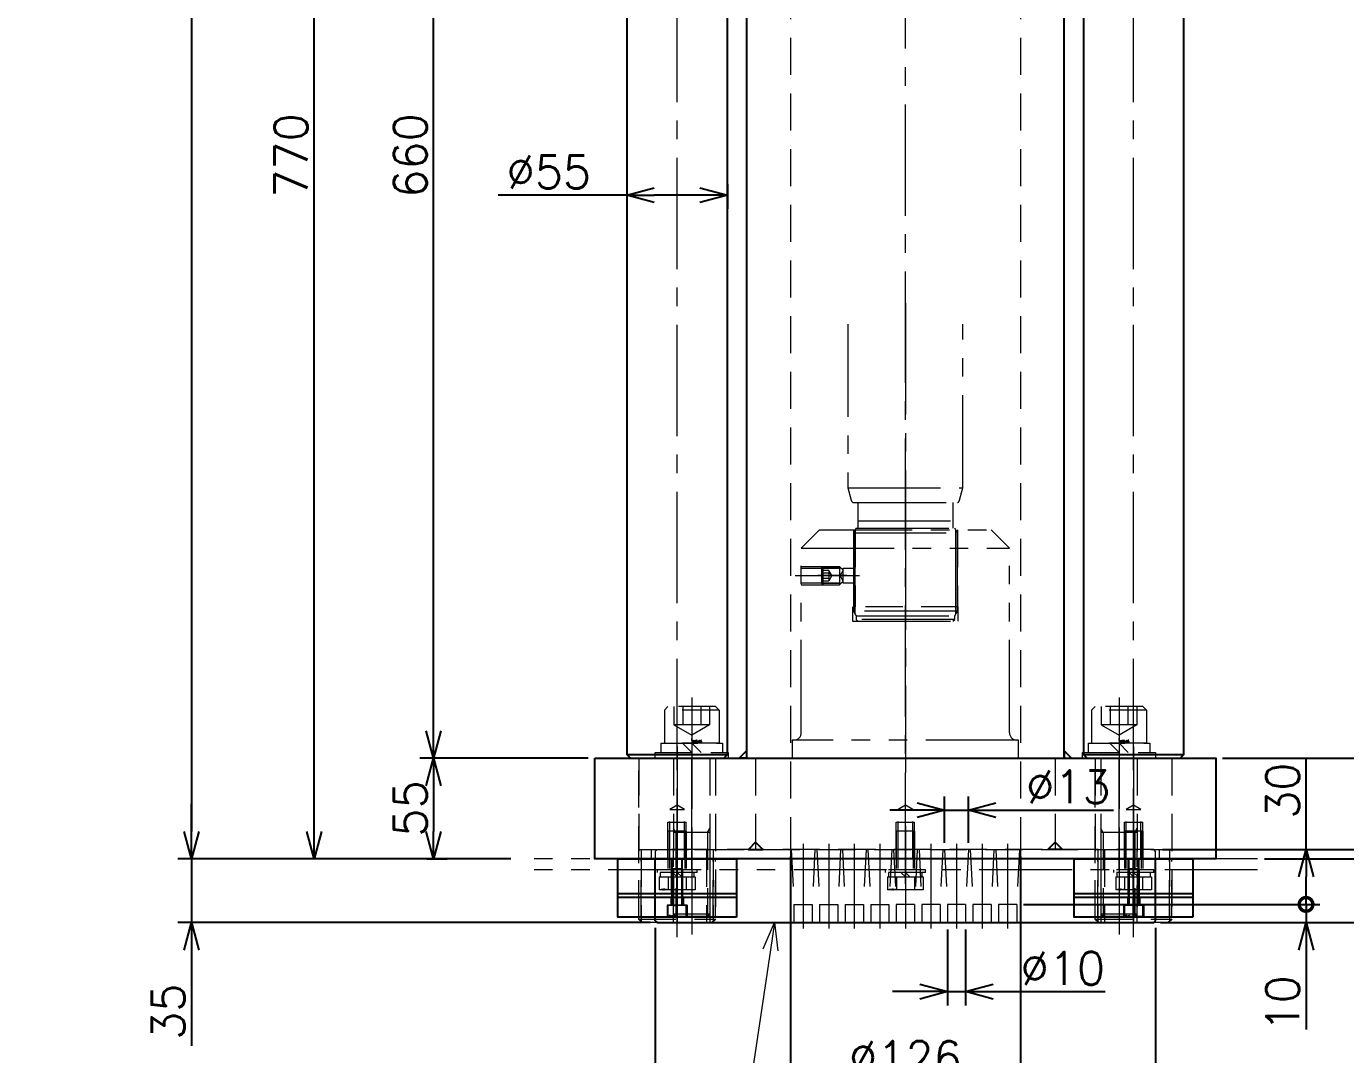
# Model space of a CAD drawing. Header units: millimetres. Extents: x 0 to 49006, y -7876 to 6995.
# Drawn here: x 43616 to 44338, y 475 to 1038 of the extents above; entities that cross this region are included whole.
import ezdxf
from ezdxf import colors
from ezdxf.entities.mleader import LeaderData, LeaderLine
from ezdxf.enums import TextEntityAlignment as Align
from ezdxf.math import Vec2, Vec3

# ---------------------------------------------------------------- set-up
doc = ezdxf.new("R2010")
doc.units = ezdxf.units.MM
doc.header["$LTSCALE"] = 3.2
doc.header["$PDMODE"] = 99
doc.header["$PDSIZE"] = 1
for name, pattern in [('CENTER2', [28.575, 19.05, -3.175, 3.175, -3.175]), ('HIDDEN', [9.525, 6.35, -3.175]), ('PHANTOM2', [31.75, 15.875, -3.175, 3.175, -3.175, 3.175, -3.175])]:
    doc.linetypes.add(name, pattern=pattern)
for name, color, linetype, lineweight in [('01_NORMAL', 7, 'Continuous', 25), ('04_HIDDEN', 2, 'HIDDEN', 13), ('05_CENTER', 4, 'CENTER2', 13), ('06_PHANTOM', 2, 'PHANTOM2', 13), ('08_DIM', 3, 'Continuous', 13)]:
    doc.layers.add(name, color=color, linetype=linetype, lineweight=lineweight)
doc.layers.add('10_DRAFT', color=8, linetype='Continuous', lineweight=0, plot=False)
doc.styles.add('KSS_TXT', font='txt.shx', dxfattribs={"bigfont": 'extfont2.shx'})
doc.styles.add('KSS_TXT_L', font='txt.shx', dxfattribs={"height": 36, "bigfont": 'extfont2.shx'})
doc.styles.get("Standard").update_dxf_attribs({"font": 'txt.shx', "bigfont": 'extfont2.shx'})
doc.dimstyles.new('KSS_DIM', dxfattribs={"dimscale": 12, "dimtxt": 3, "dimasz": 2.5, "dimexe": 1.25, "dimexo": 0.625, "dimtad": 1, "dimdsep": 46, "dimtxsty": 'KSS_TXT', "dimblk": 'OPEN30', "dimcen": 0, "dimazin": 2, "dimtfac": 0.75, "dimtmove": 0, "dimatfit": 3, "dimldrblk": 'OPEN30', "dimfxl": 1.25, "dimtolj": 1, "dimarcsym": 0})

# ---------------------------------------------------------------- blocks, each defined once
blk = doc.blocks.new('AM_BALLOON1')
at = {"transparency": 16777216}
blk.add_circle((0, 0), 5, dxfattribs=at)
blk.add_attdef('B_NUMBER', text='', height=3, dxfattribs=at).set_placement((0, 0), align=Align.MIDDLE_CENTER)
blk = doc.blocks.new('_OPEN')
at = {"color": 0, "linetype": 'ByBlock'}
for p, q in [((-1, 0.17), (0, 0)), ((0, 0), (-1, -0.17)), ((0, 0), (-1, 0))]:
    blk.add_line(p, q, dxfattribs=at)
blk = doc.blocks.new('_Open30')
at = {"color": 0, "linetype": 'ByBlock', "lineweight": -2}
for p, q in [((-1, 0.268), (0, 0)), ((0, 0), (-1, -0.268)), ((0, 0), (-1, 0))]:
    blk.add_line(p, q, dxfattribs=at)
blk = doc.blocks.new('*D2131')
at = {"layer": '08_DIM', "color": 0, "lineweight": -2, "transparency": 16777216}
for p, q in [((43923.52, 1352.63), (43766.05, 1352.63)), ((43773.55, 597.63), (43773.55, 1337.63)), ((43881.17, 582.63), (43766.05, 582.63))]:
    blk.add_line(p, q, dxfattribs=at)
at = {"layer": 'Defpoints', "color": 0, "transparency": 16777216}
for p in [(43773.55, 1352.63), (43927.27, 1352.63), (43884.92, 582.63)]:
    blk.add_point(p, dxfattribs=at)
at = {"layer": '08_DIM', "color": 0, "lineweight": -2, "transparency": 16777216, "xscale": 15, "yscale": 15, "zscale": 15}
for p, rotation in [((43773.55, 1352.63), 90), ((43773.55, 582.63), 270)]:
    blk.add_blockref('_Open30', p, dxfattribs=dict(at, rotation=rotation))
at = {"layer": '08_DIM', "color": 0, "transparency": 16777216, "insert": (43760.8, 967.63), "char_height": 18, "attachment_point": 5, "rotation": 90, "style": 'KSS_TXT'}
blk.add_mtext('\\A1;770', dxfattribs=at)
blk = doc.blocks.new('*D2141')
at = {"layer": '08_DIM', "color": 0, "lineweight": -2, "transparency": 16777216}
for p, q in [((43923.52, 1297.63), (43831.38, 1297.63)), ((43838.88, 652.63), (43838.88, 1282.63)), ((43923.52, 637.63), (43831.38, 637.63))]:
    blk.add_line(p, q, dxfattribs=at)
at = {"layer": 'Defpoints', "color": 0, "transparency": 16777216}
for p in [(43838.88, 1297.63), (43927.27, 1297.63), (43927.27, 637.63)]:
    blk.add_point(p, dxfattribs=at)
at = {"layer": '08_DIM', "color": 0, "lineweight": -2, "transparency": 16777216, "xscale": 15, "yscale": 15, "zscale": 15}
for p, rotation in [((43838.88, 1297.63), 90), ((43838.88, 637.63), 270)]:
    blk.add_blockref('_Open30', p, dxfattribs=dict(at, rotation=rotation))
at = {"layer": '08_DIM', "color": 0, "transparency": 16777216, "insert": (43826.13, 967.63), "char_height": 18, "attachment_point": 5, "rotation": 90, "style": 'KSS_TXT'}
blk.add_mtext('\\A1;660', dxfattribs=at)
blk = doc.blocks.new('*D2142')
at = {"layer": '08_DIM', "color": 0, "lineweight": -2, "transparency": 16777216}
for p, q in [((43923.52, 637.63), (43831.38, 637.63)), ((43838.88, 622.63), (43838.88, 597.63)), ((43835.13, 582.63), (43846.38, 582.63))]:
    blk.add_line(p, q, dxfattribs=at)
at = {"layer": 'Defpoints', "color": 0, "transparency": 16777216}
for p in [(43927.27, 637.63), (43831.38, 582.63), (43838.88, 582.63)]:
    blk.add_point(p, dxfattribs=at)
at = {"layer": '08_DIM', "color": 0, "lineweight": -2, "transparency": 16777216, "xscale": 15, "yscale": 15, "zscale": 15}
for p, rotation in [((43838.88, 637.63), 90), ((43838.88, 582.63), 270)]:
    blk.add_blockref('_Open30', p, dxfattribs=dict(at, rotation=rotation))
at = {"layer": '08_DIM', "color": 0, "transparency": 16777216, "insert": (43826.13, 610.13), "char_height": 18, "attachment_point": 5, "rotation": 90, "style": 'KSS_TXT'}
blk.add_mtext('\\A1;55', dxfattribs=at)
blk = doc.blocks.new('*D2145')
at = {"layer": '08_DIM', "color": 0, "lineweight": -2, "transparency": 16777216}
for p, q in [((44238.02, 587.63), (44380.87, 587.63)), ((44373.37, 562.63), (44373.37, 572.63)), ((44237.02, 547.63), (44380.87, 547.63))]:
    blk.add_line(p, q, dxfattribs=at)
at = {"layer": 'Defpoints', "color": 0, "transparency": 16777216}
for p in [(44234.27, 587.63), (44373.37, 587.63), (44233.27, 547.63)]:
    blk.add_point(p, dxfattribs=at)
at = {"layer": '08_DIM', "color": 0, "lineweight": -2, "transparency": 16777216, "xscale": 15, "yscale": 15, "zscale": 15}
for p, rotation in [((44373.37, 587.63), 90), ((44373.37, 547.63), 270)]:
    blk.add_blockref('_Open30', p, dxfattribs=dict(at, rotation=rotation))
at = {"layer": '08_DIM', "color": 0, "transparency": 16777216, "insert": (44360.62, 567.63), "char_height": 18, "attachment_point": 5, "rotation": 90, "style": 'KSS_TXT'}
blk.add_mtext('\\A1;40', dxfattribs=at)
blk = doc.blocks.new('*D2146')
at = {"layer": '08_DIM', "color": 0, "lineweight": -2, "transparency": 16777216}
for p, q in [((44271.02, 637.63), (44380.87, 637.63)), ((44373.37, 622.63), (44373.37, 602.63)), ((44238.02, 587.63), (44380.87, 587.63))]:
    blk.add_line(p, q, dxfattribs=at)
at = {"layer": 'Defpoints', "color": 0, "transparency": 16777216}
for p in [(44267.27, 637.63), (44234.27, 587.63), (44373.37, 587.63)]:
    blk.add_point(p, dxfattribs=at)
at = {"layer": '08_DIM', "color": 0, "lineweight": -2, "transparency": 16777216, "xscale": 15, "yscale": 15, "zscale": 15}
for p, rotation in [((44373.37, 637.63), 90), ((44373.37, 587.63), 270)]:
    blk.add_blockref('_Open30', p, dxfattribs=dict(at, rotation=rotation))
at = {"layer": '08_DIM', "color": 0, "transparency": 16777216, "insert": (44360.62, 612.63), "char_height": 18, "attachment_point": 5, "rotation": 90, "style": 'KSS_TXT'}
blk.add_mtext('\\A1;50', dxfattribs=at)
blk = doc.blocks.new('*D2151')
at = {"layer": '08_DIM', "color": 0, "lineweight": -2, "transparency": 16777216}
for p, q in [((44434.24, 1227.63), (44422.99, 1227.63)), ((44430.49, 597.63), (44430.49, 1212.63)), ((44293.9, 582.63), (44437.99, 582.63))]:
    blk.add_line(p, q, dxfattribs=at)
at = {"layer": 'Defpoints', "color": 0, "transparency": 16777216}
for p in [(44430.49, 1227.63), (44437.99, 1227.63), (44290.15, 582.63)]:
    blk.add_point(p, dxfattribs=at)
at = {"layer": '08_DIM', "color": 0, "lineweight": -2, "transparency": 16777216, "xscale": 15, "yscale": 15, "zscale": 15}
for p, rotation in [((44430.49, 1227.63), 90), ((44430.49, 582.63), 270)]:
    blk.add_blockref('_Open30', p, dxfattribs=dict(at, rotation=rotation))
at = {"layer": '08_DIM', "color": 0, "transparency": 16777216, "insert": (44417.74, 905.13), "char_height": 18, "attachment_point": 5, "rotation": 90, "style": 'KSS_TXT'}
blk.add_mtext('\\A1;645', dxfattribs=at)
blk = doc.blocks.new('A$C068D405B_1_1')
at = {"color": 0}
for p, q in [((-47, 100), (-57, 90)), ((-47, 100), (47, 100)), ((47, 100), (57, 90)), ((-57, -11), (-57, 90)), ((-57, 90), (57, 90)), ((57, -11), (57, 90))]:
    blk.add_line(p, q, dxfattribs=at)
blk.add_lwpolyline([(-62, -25), (62, -25), (62, -15), (-62, -15)], close=True, dxfattribs=at)
for centre, start, end in [((-61, -11), 270, 0), ((61, -11), 180, 270)]:
    blk.add_arc(centre, 4, start, end, dxfattribs=at)
at = {"layer": '04_HIDDEN'}
for p, q in [((-28.5, 100), (-28.5, 58)), ((-27.42, 100), (-27.42, 58)), ((27.42, 100), (27.42, 58)), ((28.5, 100), (28.5, 58)), ((-57, 80), (-28.5, 80)), ((-57, 79), (-28.5, 79)), ((-57, 71), (-28.5, 71)), ((-57, 70), (-28.5, 70))]:
    blk.add_line(p, q, dxfattribs=at)
blk.add_lwpolyline([(29, 50), (29, 58), (-29, 58), (-29, 50)], close=True, dxfattribs=at)
at = {"layer": '05_CENTER'}
for p, q in [((0, 106.37), (0, -32.77)), ((-60.39, 75), (-25.11, 75))]:
    blk.add_line(p, q, dxfattribs=at)
blk = doc.blocks.new('MSSU10-12a_1_1')
at = {"color": 0}
for p, q in [((-12, 4.19), (-11.19, 5)), ((-12, 4.19), (-12, -4.19)), ((-12, 4.19), (-1.19, 4.19)), ((-11.19, 5), (-2, 5)), ((-11.19, 5), (-11.19, -5)), ((0, 3), (-2, 5)), ((-2, 5), (-2, -5)), ((0, -3), (0, 3)), ((-12, -4.19), (-1.19, -4.19)), ((-12, -4.19), (-11.19, -5)), ((-11.19, -5), (-2, -5)), ((0, -3), (-2, -5))]:
    blk.add_line(p, q, dxfattribs=at)
at = {"layer": '04_HIDDEN', "color": 0}
for p, q in [((-8, 2.89), (-12, 2.89)), ((-12, 1.44), (-8, 1.44)), ((-8, 2.89), (-8, -2.89)), ((-6.33, 0), (-8, 2.89)), ((-6.33, 0), (-8, -2.89)), ((0, 3), (-1.73, 0)), ((0, -3), (-1.73, 0)), ((-12, -1.44), (-8, -1.44)), ((-12, -2.89), (-8, -2.89))]:
    blk.add_line(p, q, dxfattribs=at)
at = {"layer": '05_CENTER', "color": 0}
blk.add_line((2, 0), (-14, 0), dxfattribs=at)
blk = doc.blocks.new('SEPN10a_1_1')
at = {"color": 3}
blk.add_lwpolyline([(-5.5, 4.1), (0, 4.1), (0, -4.1), (-5.5, -4.1)], close=True, dxfattribs=at)
at = {"layer": '10_DRAFT'}
blk.add_line((-5.5, 0), (0, 0), dxfattribs=at)
blk = doc.blocks.new('SDR5-500-NCa_1_1')
at = {"layer": '05_CENTER', "color": 0}
blk.add_line((325.81, 0), (508.24, 0), dxfattribs=at)
at = {"layer": '06_PHANTOM', "color": 0}
for p, q in [((427, 31.5), (337.25, 31.5)), ((433.65, 29.72), (427, 31.5)), ((427, -31.5), (427, 31.5)), ((435, -28.5), (435, 28.5)), ((435, 26), (449, 26)), ((445, -26), (445, 26)), ((451.6, 28.5), (449, 27)), ((449, -27), (449, 27)), ((449.87, 27.5), (496.13, 27.5)), ((494.4, 28.5), (451.6, 28.5)), ((451.6, -28.5), (451.6, 28.5)), ((497, 27), (494.4, 28.5)), ((494.4, 28.5), (494.4, -28.5)), ((499, 27), (497, 27)), ((497, -27), (497, 27)), ((500, 26), (499, 27)), ((499, 27), (499, -27)), ((500, -26), (500, 26)), ((435, -26), (449, -26)), ((449, -27), (451.6, -28.5)), ((496.13, -27.5), (449.87, -27.5)), ((451.6, -28.5), (494.4, -28.5)), ((494.4, -28.5), (497, -27)), ((497, -27), (499, -27)), ((499, -27), (500, -26)), ((337.25, -31.5), (427, -31.5)), ((427, -31.5), (433.65, -29.72))]:
    blk.add_line(p, q, dxfattribs=at)
for centre, start, end in [((433.13, 27.79), 20.90107, 75), ((433.13, -27.79), 285, 339.09893)]:
    blk.add_arc(centre, 2, start, end, dxfattribs=at)
blk = doc.blocks.new('A$C3B9F5E81_1_1')
at = {"color": 4, "rotation": 270}
blk.add_blockref('SDR5-500-NCa_1_1', (0, -90), dxfattribs=at)
at = {"layer": '06_PHANTOM'}
for name, p in [('A$C068D405B_1_1', (0, -640)), ('SEPN10a_1_1', (-28.5, -565))]:
    blk.add_blockref(name, p, dxfattribs=at)
at = {"layer": '06_PHANTOM', "color": 4}
blk.add_blockref('MSSU10-12a_1_1', (-34, -565), dxfattribs=at)
blk = doc.blocks.new('A$C01606C92_1_1')
at = {"color": 0}
blk.add_lwpolyline([(-136, -40), (136, -40), (137, -39), (137, -1), (136, 0), (-136, 0), (-137, -1), (-137, -39)], close=True, dxfattribs=at)
at = {"layer": '04_HIDDEN'}
for p, q in [((-127, -40), (-127, 0)), ((-125, -40), (-125, 0)), ((-109, 0), (-109, -40)), ((-107, 0), (-107, -40)), ((-62.5, 0), (-61, -30)), ((-49.5, 0), (-51, -30)), ((-48.5, 0), (-47, -30)), ((-35.5, 0), (-37, -30)), ((-34.5, 0), (-33, -30)), ((-21.5, 0), (-23, -30)), ((-20.5, 0), (-19, -30)), ((-7.5, 0), (-9, -30)), ((-6.5, 0), (-5, -30)), ((6.5, 0), (5, -30)), ((7.5, 0), (9, -30)), ((20.5, 0), (19, -30)), ((21.5, 0), (23, -30)), ((34.5, 0), (33, -30)), ((35.5, 0), (37, -30)), ((48.5, 0), (47, -30)), ((49.5, 0), (51, -30)), ((62.5, 0), (61, -30)), ((107, 0), (107, -40)), ((109, 0), (109, -40)), ((125, -40), (125, 0)), ((127, -40), (127, 0)), ((-61, -30), (-61, -40)), ((-61, -30), (-51, -30)), ((-51, -30), (-51, -40)), ((-47, -30), (-47, -40)), ((-47, -30), (-37, -30)), ((-37, -30), (-37, -40)), ((-33, -30), (-33, -40)), ((-33, -30), (-23, -30)), ((-23, -30), (-23, -40)), ((-19, -30), (-19, -40)), ((-19, -30), (-9, -30)), ((-9, -30), (-9, -40)), ((-5, -30), (-5, -40)), ((5, -30), (-5, -30)), ((5, -30), (5, -40)), ((9, -30), (9, -40)), ((19, -30), (9, -30)), ((19, -30), (19, -40)), ((23, -30), (23, -40)), ((33, -30), (23, -30)), ((33, -30), (33, -40)), ((37, -30), (37, -40)), ((47, -30), (37, -30)), ((47, -30), (47, -40)), ((51, -30), (51, -40)), ((61, -30), (51, -30)), ((61, -30), (61, -40))]:
    blk.add_line(p, q, dxfattribs=at)
at = {"layer": '05_CENTER'}
for p, q in [((-117, 6.45), (-117, -46.45)), ((-56, 3.19), (-56, -43.19)), ((-42, 3.19), (-42, -43.19)), ((-28, 3.19), (-28, -43.19)), ((-14, 3.19), (-14, -43.19)), ((0, 3.19), (0, -43.19)), ((14, 3.19), (14, -43.19)), ((28, 3.19), (28, -43.19)), ((42, 3.19), (42, -43.19)), ((56, 3.19), (56, -43.19)), ((117, 6.45), (117, -46.45))]:
    blk.add_line(p, q, dxfattribs=at)
at = {"layer": '10_DRAFT'}
for p, q in [((-63, 0), (-63, -40)), ((63, 0), (63, -40))]:
    blk.add_line(p, q, dxfattribs=at)
blk = doc.blocks.new('A$C1DAE6C65_1_1')
at = {"color": 0, "linetype": 'CENTER2'}
blk.add_line((0, 33.3), (0, -90.7), dxfattribs=at)
at = {"color": 0}
for p, q in [((-15, 26.3), (-13, 28.3)), ((-15, 26.3), (-15, 8.3)), ((15, 26.3), (-15, 26.3)), ((-15, 21.8), (-15, 21.8)), ((13, 28.3), (-13, 28.3)), ((15, 26.3), (13, 28.3)), ((15, 26.3), (15, 8.3)), ((-15, 17.3), (-15, 17.3)), ((-16.9, 8.3), (-16.9, 3.2)), ((-16.9, 8.3), (16.9, 8.3)), ((15, 8.3), (-15, 8.3)), ((-5.1, 8.3), (0, 3.2)), ((0, 8.3), (5.1, 3.2)), ((16.9, 8.3), (16.9, 3.2)), ((-10, 0), (-10, -85.35)), ((10, 0), (10, -85.35)), ((-8.65, -40.7), (-10, -38.36)), ((10, -40.7), (-10, -40.7)), ((-8.65, -40.7), (-8.65, -86.7)), ((8.65, -40.7), (10, -38.36)), ((8.65, -40.7), (8.65, -86.7)), ((-10, -85.35), (-8.65, -86.7)), ((10, -85.35), (-10, -85.35)), ((8.65, -86.7), (10, -85.35)), ((8.65, -86.7), (-8.65, -86.7))]:
    blk.add_line(p, q, dxfattribs=at)
at = {"color": 0, "linetype": 'HIDDEN'}
for p, q in [((-9.81, 28.3), (-9.81, 18.3)), ((-4.91, 28.3), (-4.91, 18.3)), ((4.91, 28.3), (4.91, 18.3)), ((9.81, 28.3), (9.81, 18.3)), ((-9.81, 18.3), (0, 12.63)), ((9.81, 18.3), (-9.81, 18.3)), ((9.81, 18.3), (0, 12.63))]:
    blk.add_line(p, q, dxfattribs=at)
at = {"color": 0}
blk.add_lwpolyline([(-20, 3.2), (20, 3.2), (20, 0), (-20, 0)], close=True, dxfattribs=at)
at = {"layer": '10_DRAFT', "style": 'KSS_TXT'}
blk.add_text('M20x95', height=1, dxfattribs=at).set_placement((0.41, 8.83))
blk = doc.blocks.new('A$C06685BC8_1_1')
for name, p in [('A$C1DAE6C65_1_1', (-117, 50)), ('A$C1DAE6C65_1_1', (117, 50)), ('A$C01606C92_1_1', (0, 0))]:
    blk.add_blockref(name, p)
blk = doc.blocks.new('_DotSmall')
at = {"color": 0, "linetype": 'ByBlock', "const_width": 0.5}
blk.add_lwpolyline([(-0.0625, 0, 1), (0.0625, 0, 1)], format="xyb", close=True, dxfattribs=at)
blk = doc.blocks.new('*D2161')
at = {"layer": '08_DIM', "color": 0, "lineweight": -2, "transparency": 16777216}
for p, q in [((44316.69, 587.63), (44316.69, 637.13)), ((44238.02, 587.63), (44324.19, 587.63)), ((44316.69, 557.63), (44316.69, 572.63)), ((44162.02, 557.63), (44324.19, 557.63))]:
    blk.add_line(p, q, dxfattribs=at)
at = {"layer": 'Defpoints', "color": 0, "transparency": 16777216}
for p in [(44234.27, 587.63), (44316.69, 587.63), (44158.27, 557.63)]:
    blk.add_point(p, dxfattribs=at)
at = {"layer": '08_DIM', "color": 0, "lineweight": -2, "transparency": 16777216, "xscale": 15, "yscale": 15, "zscale": 15}
for name, p, rotation in [('_Open30', (44316.69, 587.63), 90), ('_DotSmall', (44316.69, 557.63), 270)]:
    blk.add_blockref(name, p, dxfattribs=dict(at, rotation=rotation))
at = {"layer": '08_DIM', "color": 0, "transparency": 16777216, "insert": (44303.94, 619.88), "char_height": 18, "attachment_point": 5, "rotation": 90, "style": 'KSS_TXT'}
blk.add_mtext('\\A1;30', dxfattribs=at)
blk = doc.blocks.new('*D2162')
at = {"layer": '08_DIM', "color": 0, "lineweight": -2, "transparency": 16777216}
for p, q in [((44316.69, 557.63), (44316.69, 572.63)), ((44162.02, 557.63), (44324.19, 557.63)), ((44316.69, 557.63), (44316.69, 547.63)), ((44237.02, 547.63), (44324.19, 547.63)), ((44316.69, 532.63), (44316.69, 489.13))]:
    blk.add_line(p, q, dxfattribs=at)
at = {"layer": 'Defpoints', "color": 0, "transparency": 16777216}
for p in [(44158.27, 557.63), (44233.27, 547.63), (44316.69, 547.63)]:
    blk.add_point(p, dxfattribs=at)
at = {"layer": '08_DIM', "color": 0, "lineweight": -2, "transparency": 16777216, "xscale": 15, "yscale": 15, "zscale": 15}
for name, p, rotation in [('_DotSmall', (44316.69, 557.63), 270), ('_Open30', (44316.69, 547.63), 90)]:
    blk.add_blockref(name, p, dxfattribs=dict(at, rotation=rotation))
at = {"layer": '08_DIM', "color": 0, "transparency": 16777216, "insert": (44303.94, 503.38), "char_height": 18, "attachment_point": 5, "rotation": 90, "style": 'KSS_TXT'}
blk.add_mtext('\\A1;10', dxfattribs=at)
blk = doc.blocks.new('*D2163')
at = {"layer": '08_DIM', "color": 0, "lineweight": -2, "transparency": 16777216}
for p, q in [((44120.27, 543.88), (44120.27, 502.35)), ((44130.27, 543.88), (44130.27, 502.35)), ((44105.27, 509.85), (44090.27, 509.85)), ((44120.27, 509.85), (44130.27, 509.85)), ((44145.27, 509.85), (44206.77, 509.85))]:
    blk.add_line(p, q, dxfattribs=at)
at = {"layer": 'Defpoints', "color": 0, "transparency": 16777216}
for p in [(44120.27, 547.63), (44130.27, 547.63), (44130.27, 509.85)]:
    blk.add_point(p, dxfattribs=at)
at = {"layer": '08_DIM', "color": 0, "lineweight": -2, "transparency": 16777216, "xscale": 15, "yscale": 15, "zscale": 15}
blk.add_blockref('_Open30', (44120.27, 509.85), dxfattribs=at)
at = {"layer": '08_DIM', "color": 0, "lineweight": -2, "transparency": 16777216, "xscale": 15, "yscale": 15, "zscale": 15, "rotation": 180}
blk.add_blockref('_Open30', (44130.27, 509.85), dxfattribs=at)
at = {"layer": '08_DIM', "color": 0, "transparency": 16777216, "insert": (44183.52, 522.6), "char_height": 18, "attachment_point": 5, "style": 'KSS_TXT'}
blk.add_mtext('\\A1;%%C10', dxfattribs=at)
blk = doc.blocks.new('*D2164')
at = {"layer": '08_DIM', "color": 0, "lineweight": -2, "transparency": 16777216}
for p, q in [((44118.77, 591.38), (44118.77, 616.75)), ((44131.77, 591.38), (44131.77, 616.75)), ((44103.77, 609.25), (44088.77, 609.25)), ((44118.77, 609.25), (44131.77, 609.25)), ((44146.77, 609.25), (44211.27, 609.25))]:
    blk.add_line(p, q, dxfattribs=at)
at = {"layer": 'Defpoints', "color": 0, "transparency": 16777216}
for p in [(44131.77, 609.25), (44118.77, 587.63), (44131.77, 587.63)]:
    blk.add_point(p, dxfattribs=at)
at = {"layer": '08_DIM', "color": 0, "lineweight": -2, "transparency": 16777216, "xscale": 15, "yscale": 15, "zscale": 15}
blk.add_blockref('_Open30', (44118.77, 609.25), dxfattribs=at)
at = {"layer": '08_DIM', "color": 0, "lineweight": -2, "transparency": 16777216, "xscale": 15, "yscale": 15, "zscale": 15, "rotation": 180}
blk.add_blockref('_Open30', (44131.77, 609.25), dxfattribs=at)
at = {"layer": '08_DIM', "color": 0, "transparency": 16777216, "insert": (44186.52, 622), "char_height": 18, "attachment_point": 5, "style": 'KSS_TXT'}
blk.add_mtext('\\A1;%%C13', dxfattribs=at)
blk = doc.blocks.new('*D2165')
at = {"layer": '08_DIM', "color": 0, "lineweight": -2, "transparency": 16777216}
for p, q in [((43960.27, 544.88), (43960.27, 408.26)), ((44234.27, 544.88), (44234.27, 408.26)), ((44219.27, 415.76), (43975.27, 415.76))]:
    blk.add_line(p, q, dxfattribs=at)
at = {"layer": 'Defpoints', "color": 0, "transparency": 16777216}
for p in [(43960.27, 548.63), (44234.27, 548.63), (43960.27, 415.76)]:
    blk.add_point(p, dxfattribs=at)
at = {"layer": '08_DIM', "color": 0, "lineweight": -2, "transparency": 16777216, "xscale": 15, "yscale": 15, "zscale": 15, "rotation": 180}
blk.add_blockref('_Open30', (43960.27, 415.76), dxfattribs=at)
at = {"layer": '08_DIM', "color": 0, "lineweight": -2, "transparency": 16777216, "xscale": 15, "yscale": 15, "zscale": 15}
blk.add_blockref('_Open30', (44234.27, 415.76), dxfattribs=at)
at = {"layer": '08_DIM', "color": 0, "transparency": 16777216, "insert": (44097.27, 428.51), "char_height": 18, "attachment_point": 5, "style": 'KSS_TXT'}
blk.add_mtext('\\A1;%%C274', dxfattribs=at)
blk = doc.blocks.new('*D2166')
at = {"layer": '08_DIM', "color": 0, "lineweight": -2, "transparency": 16777216}
for p, q in [((44034.27, 583.88), (44034.27, 453.51)), ((44160.27, 583.88), (44160.27, 453.51)), ((44049.27, 461.01), (44145.27, 461.01))]:
    blk.add_line(p, q, dxfattribs=at)
at = {"layer": 'Defpoints', "color": 0, "transparency": 16777216}
for p in [(44034.27, 587.63), (44160.27, 587.63), (44160.27, 461.01)]:
    blk.add_point(p, dxfattribs=at)
at = {"layer": '08_DIM', "color": 0, "lineweight": -2, "transparency": 16777216, "xscale": 15, "yscale": 15, "zscale": 15, "rotation": 180}
blk.add_blockref('_Open30', (44034.27, 461.01), dxfattribs=at)
at = {"layer": '08_DIM', "color": 0, "lineweight": -2, "transparency": 16777216, "xscale": 15, "yscale": 15, "zscale": 15}
blk.add_blockref('_Open30', (44160.27, 461.01), dxfattribs=at)
at = {"layer": '08_DIM', "color": 0, "transparency": 16777216, "insert": (44097.27, 473.76), "char_height": 18, "attachment_point": 5, "style": 'KSS_TXT'}
blk.add_mtext('\\A1;%%C126', dxfattribs=at)
blk = doc.blocks.new('*D2173')
at = {"layer": '08_DIM', "color": 0, "lineweight": -2, "transparency": 16777216}
for p, q in [((43706.32, 597.63), (43706.32, 612.63)), ((43881.17, 582.63), (43698.82, 582.63)), ((43706.32, 582.63), (43706.32, 547.63)), ((43957.52, 547.63), (43698.82, 547.63)), ((43706.32, 532.63), (43706.32, 480.13))]:
    blk.add_line(p, q, dxfattribs=at)
at = {"layer": 'Defpoints', "color": 0, "transparency": 16777216}
for p in [(43884.92, 582.63), (43706.32, 547.63), (43961.27, 547.63)]:
    blk.add_point(p, dxfattribs=at)
at = {"layer": '08_DIM', "color": 0, "lineweight": -2, "transparency": 16777216, "xscale": 15, "yscale": 15, "zscale": 15}
for p, rotation in [((43706.32, 582.63), 270), ((43706.32, 547.63), 90)]:
    blk.add_blockref('_Open30', p, dxfattribs=dict(at, rotation=rotation))
at = {"layer": '08_DIM', "color": 0, "transparency": 16777216, "insert": (43693.57, 498.88), "char_height": 18, "attachment_point": 5, "rotation": 90, "style": 'KSS_TXT'}
blk.add_mtext('\\A1;35', dxfattribs=at)
blk = doc.blocks.new('*D2174')
at = {"layer": '08_DIM', "color": 0, "lineweight": -2, "transparency": 16777216}
for p, q in [((44075.52, 2109.63), (43698.82, 2109.63)), ((43706.32, 2094.63), (43706.32, 597.63)), ((43881.17, 582.63), (43698.82, 582.63))]:
    blk.add_line(p, q, dxfattribs=at)
at = {"layer": 'Defpoints', "color": 0, "transparency": 16777216}
for p in [(44079.27, 2109.63), (43706.32, 582.63), (43884.92, 582.63)]:
    blk.add_point(p, dxfattribs=at)
at = {"layer": '08_DIM', "color": 0, "lineweight": -2, "transparency": 16777216, "xscale": 15, "yscale": 15, "zscale": 15}
for p, rotation in [((43706.32, 2109.63), 90), ((43706.32, 582.63), 270)]:
    blk.add_blockref('_Open30', p, dxfattribs=dict(at, rotation=rotation))
at = {"layer": '08_DIM', "color": 0, "transparency": 16777216, "insert": (43693.57, 1346.13), "char_height": 18, "attachment_point": 5, "rotation": 90, "style": 'KSS_TXT'}
blk.add_mtext('\\A1;1527', dxfattribs=at)
blk = doc.blocks.new('*D2180')
at = {"layer": '08_DIM', "color": 0, "lineweight": -2, "transparency": 16777216}
for p, q in [((43944.77, 951.92), (43944.77, 938.41)), ((43999.77, 951.92), (43999.77, 938.41)), ((43944.77, 945.91), (43874.27, 945.91)), ((43984.77, 945.91), (43959.77, 945.91))]:
    blk.add_line(p, q, dxfattribs=at)
at = {"layer": 'Defpoints', "color": 0, "transparency": 16777216}
for p in [(43944.77, 955.67), (43999.77, 955.67), (43944.77, 945.91)]:
    blk.add_point(p, dxfattribs=at)
at = {"layer": '08_DIM', "color": 0, "lineweight": -2, "transparency": 16777216, "xscale": 15, "yscale": 15, "zscale": 15, "rotation": 180}
blk.add_blockref('_Open30', (43944.77, 945.91), dxfattribs=at)
at = {"layer": '08_DIM', "color": 0, "lineweight": -2, "transparency": 16777216, "xscale": 15, "yscale": 15, "zscale": 15}
blk.add_blockref('_Open30', (43999.77, 945.91), dxfattribs=at)
at = {"layer": '08_DIM', "color": 0, "transparency": 16777216, "insert": (43902.02, 958.66), "char_height": 18, "attachment_point": 5, "style": 'KSS_TXT'}
blk.add_mtext('\\A1;%%C55', dxfattribs=at)
blk = doc.blocks.new('A$C7AFA21F4_1_1')
at = {"color": 0}
for p, q in [((-9.81, 11), (9.81, 11)), ((-9.81, 4), (-9.81, 11)), ((-4.91, 4), (-4.91, 11)), ((4.91, 4), (4.91, 11)), ((9.81, 4), (9.81, 11)), ((-11, 1.5), (11, 1.5)), ((-11, 1.5), (-11, 0)), ((-11, 0), (11, 0)), ((9.81, 4), (-9.81, 4)), ((-9.25, 4), (-9.25, 1.5)), ((0, 1.5), (-2.5, 4)), ((0, 4), (2.5, 1.5)), ((9.25, 1.5), (9.25, 4)), ((11, 0), (11, 1.5))]:
    blk.add_line(p, q, dxfattribs=at)
at = {"color": 0, "linetype": 'CENTER2'}
blk.add_line((0, -24), (0, 14), dxfattribs=at)
at = {"color": 0, "linetype": 'HIDDEN'}
for p, q in [((-5, -21), (-5, 0)), ((-4.19, -21), (-4.19, 0)), ((4.19, -21), (4.19, 0)), ((5, -21), (5, 0)), ((-5, -21), (5, -21))]:
    blk.add_line(p, q, dxfattribs=at)
at = {"layer": '10_DRAFT', "style": 'KSS_TXT_L'}
blk.add_text('BT-M10x25L,SW,PW', height=0.3, dxfattribs=at).set_placement((5.1, 10.66))
blk = doc.blocks.new('A$C069B405E_1_1')
at = {"color": 0}
for p, q in [((-179.12, 600.82), (-180, 600)), ((-180, 600), (-68, 480)), ((152, 570), (68, 480)), ((87, 478), (-87, 478))]:
    blk.add_line(p, q, dxfattribs=at)
for p, q in [((167.74, 600), (-180, 600)), ((167, 600.82), (-179.12, 600.82)), ((167.74, 600), (152, 570)), ((167, 600.82), (167.74, 600))]:
    blk.add_line(p, q)
for points in [[(-87, 50), (87, 50), (87, 478), (85, 480), (-85, 480), (-87, 478)], [(-170, 50), (170, 50), (170, -5), (-170, -5)]]:
    blk.add_lwpolyline(points, close=True, dxfattribs=at)
at = {"color": 3}
for points in [[(-87, 50), (-91, 50), (-91, 50), (-87, 54)], [(87, 50), (91, 50), (91, 50), (87, 54)]]:
    blk.add_lwpolyline(points, close=True, dxfattribs=at)
for points in [[(-86, 0), (-78, 0), (-78, 0), (-82, 4)], [(-82, 4), (-86, 0), (-86, 0)], [(86, 0), (78, 0), (78, 0), (82, 4)], [(82, 4), (86, 0), (86, 0)]]:
    blk.add_lwpolyline(points, dxfattribs=at)
for centre, start, end in [((-68, 480), 0, 43.02507), ((68, 480), 136.97493, 180)]:
    blk.add_arc(centre, 1.03, start, end, dxfattribs=at)
at = {"layer": '04_HIDDEN'}
for p, q in [((-179.12, 600.82), (-67.12, 480.82)), ((167, 600.82), (150.36, 570)), ((150.36, 570), (67.12, 480.82)), ((150.36, 570), (152, 570)), ((150.36, 570), (152, 570)), ((-68, 480), (-67.12, 480.82)), ((-63, 475), (-65.89, 480)), ((63, 475), (65.89, 480)), ((68, 480), (67.12, 480.82)), ((-63, 475), (-63, 0)), ((51, 475), (-63, 475)), ((63, 475), (63, 0)), ((-82, 50), (-82, 0)), ((82, 50), (82, 0)), ((-125, 24.31), (-129, 22)), ((-129, -5), (-129, 22)), ((-129, 22), (-121, 22)), ((-121, 22), (-125, 24.31)), ((-121, -5), (-121, 22)), ((0, 24.31), (-4, 22)), ((-4, -5), (-4, 22)), ((-4, 22), (4, 22)), ((4, 22), (0, 24.31)), ((4, -5), (4, 22)), ((125, 24.31), (121, 22)), ((121, -5), (121, 22)), ((121, 22), (129, 22)), ((129, 22), (125, 24.31)), ((129, -5), (129, 22)), ((-130, -5), (-130, 15)), ((-130, 15), (-120, 15)), ((-120, -5), (-120, 15)), ((-5, -5), (-5, 15)), ((-5, 15), (5, 15)), ((5, -5), (5, 15)), ((120, -5), (120, 15)), ((120, 15), (130, 15)), ((130, -5), (130, 15)), ((-139, -5), (-139, 0)), ((-139, 0), (139, 0)), ((139, 0), (139, -5))]:
    blk.add_line(p, q, dxfattribs=at)
at = {"layer": '04_HIDDEN', "color": 9}
for p, q in [((-146, 50), (-146, -5)), ((-104, 50), (-104, -5)), ((104, 50), (104, -5)), ((146, 50), (146, -5))]:
    blk.add_line(p, q, dxfattribs=at)
at = {"layer": '05_CENTER'}
for p, q in [((0, -18.69), (0, 613.4)), ((-117, -11.3), (-117, 60.9)), ((117, -11.3), (117, 60.9)), ((-125, -8.39), (-125, 27.11)), ((125, -8.39), (125, 27.11))]:
    blk.add_line(p, q, dxfattribs=at)
at = {"layer": '05_CENTER', "color": 9}
for p, q in [((-125, 56.45), (-125, -11.45)), ((125, 56.45), (125, -11.45))]:
    blk.add_line(p, q, dxfattribs=at)
blk = doc.blocks.new('A$C4D406E66_1_1')
at = {"color": 0}
for p, q in [((0, 32), (0, 21)), ((32.5, 21), (-32.5, 21)), ((32.5, 19), (-32.5, 19)), ((0, 19), (0, 0))]:
    blk.add_line(p, q, dxfattribs=at)
blk.add_lwpolyline([(-32.5, 32), (32.5, 32), (32.5, 0), (-32.5, 0)], close=True, dxfattribs=at)
at = {"layer": '04_HIDDEN'}
for p, q in [((-21, 32), (-21, 0)), ((-19.69, 32), (-19.69, 0)), ((-5.5, 25.5), (-5.5, 32)), ((5.5, 25.5), (5.5, 32)), ((19.69, 32), (19.69, 0)), ((21, 32), (21, 0)), ((-5.5, 25.5), (5.5, 25.5)), ((-3.4, 21), (-3.4, 25.5)), ((3.4, 21), (3.4, 25.5)), ((-3, 19), (-3, 0)), ((-2.5, 19), (-2.5, 0)), ((2.5, 19), (2.5, 0)), ((3, 19), (3, 0))]:
    blk.add_line(p, q, dxfattribs=at)
at = {"layer": '05_CENTER'}
blk.add_line((0, -3.27), (0, 35.04), dxfattribs=at)
blk = doc.blocks.new('A$C7E8A2BA9_1_1')
at = {"color": 0, "linetype": 'CENTER2'}
blk.add_line((0, -21.5), (0, 7.5), dxfattribs=at)
at = {"color": 0}
for p, q in [((5, 6), (-5, 6)), ((-5, 6), (-5, 0)), ((5, 0), (-5, 0)), ((5, 0), (5, 6))]:
    blk.add_line(p, q, dxfattribs=at)
at = {"color": 0, "linetype": 'HIDDEN'}
for p, q in [((-3, -20), (-3, 0)), ((-2.46, -20), (-2.46, 0)), ((2.46, -20), (2.46, 0)), ((3, -20), (3, 0)), ((-3, -20), (3, -20))]:
    blk.add_line(p, q, dxfattribs=at)
at = {"layer": '10_DRAFT', "style": 'KSS_TXT_L'}
blk.add_text('CS-M6x20L', height=0.3, dxfattribs=at).set_placement((2.24, 5.66))
blk = doc.blocks.new('A$C3F79475E_1_1')
blk.add_blockref('A$C4D406E66_1_1', (0, 0))
at = {"layer": '04_HIDDEN'}
blk.add_blockref('A$C7E8A2BA9_1_1', (0, 25.5), dxfattribs=at)
blk = doc.blocks.new('A$C06BC4911_1_1')
at = {"color": 0}
for p, q in [((-27.5, -2), (27.5, -2)), ((-27.5, -658), (27.5, -658))]:
    blk.add_line(p, q, dxfattribs=at)
blk.add_lwpolyline([(25.5, 0), (-25.5, 0), (-27.5, -2), (-27.5, -658), (-25.5, -660), (25.5, -660), (27.5, -658), (27.5, -2)], close=True, dxfattribs=at)
at = {"layer": '01_NORMAL'}
for p, q in [((-19, 90), (-21, 88)), ((21, 88), (19, 90)), ((-19, -750), (-21, -748)), ((21, -748), (19, -750))]:
    blk.add_line(p, q, dxfattribs=at)
at = {"layer": '04_HIDDEN'}
for p, q in [((-19, 90), (-21, 88)), ((-21, 88), (-21, 0)), ((-21, 88), (21, 88)), ((-19.69, 50), (-19.69, 89.31)), ((19, 90), (-19, 90)), ((21, 88), (19, 90)), ((19.69, 50), (19.69, 89.31)), ((21, 0), (21, 88)), ((-21, 50), (21, 50)), ((-21, -748), (-21, -660)), ((21, -660), (21, -748)), ((-21, -710), (21, -710)), ((-19.69, -710), (-19.69, -749.31)), ((19.69, -710), (19.69, -749.31)), ((-19, -750), (-21, -748)), ((-21, -748), (21, -748)), ((-19, -750), (-21, -748)), ((-21, -748), (21, -748)), ((19, -750), (-19, -750)), ((19, -750), (-19, -750)), ((21, -748), (19, -750)), ((21, -748), (19, -750))]:
    blk.add_line(p, q, dxfattribs=at)
at = {"layer": '05_CENTER'}
blk.add_line((0, -757.92), (0, 97.92), dxfattribs=at)
blk = doc.blocks.new('A$C64A32105_1_1')
for name, p in [('A$C06BC4911_1_1', (-125, 715)), ('A$C06BC4911_1_1', (125, 715)), ('A$C069B405E_1_1', (0, 5))]:
    blk.add_blockref(name, p)
at = {"rotation": 180}
for p in [(-125, 0), (125, 0)]:
    blk.add_blockref('A$C3F79475E_1_1', p, dxfattribs=at)
at = {"layer": '04_HIDDEN', "rotation": 180}
for p in [(-125, -6), (0, -6), (125, -6)]:
    blk.add_blockref('A$C7AFA21F4_1_1', p, dxfattribs=at)

msp = doc.modelspace()

# ---------------------------------------------------------------- linework, layer by layer
for p, q in [((43960.268, 548.633), (43960.268, 582.633)), ((44234.268, 548.633), (44234.268, 582.633)), ((43960.268, 548.633), (43961.268, 547.633)), ((43961.268, 547.633), (44233.268, 547.633)), ((44233.268, 547.633), (44234.268, 548.633))]:
    msp.add_line(p, q)
at = {"layer": '06_PHANTOM'}
for p, q in [((44290.149, 582.633), (43884.915, 582.633)), ((44290.149, 576.633), (43884.915, 576.633))]:
    msp.add_line(p, q, dxfattribs=at)

# ---------------------------------------------------------------- block references
for name, p in [('A$C3B9F5E81_1_1', (44097.268, 1302.633)), ('A$C64A32105_1_1', (44097.268, 582.633))]:
    msp.add_blockref(name, p)
at = {"layer": '04_HIDDEN'}
msp.add_blockref('A$C06685BC8_1_1', (44097.268, 587.633), dxfattribs=at)

# ---------------------------------------------------------------- dimensions: what is measured, and where the dimension line sits
at = {"layer": '08_DIM', "color": 1}
for base, p1, p2, override, picture, middle in [((43706.319, 582.633), (44079.268, 2109.633), (43884.915, 582.633), {"dimscale": 6, "dimarcsym": 1}, '*D2174', (43693.569, 1346.133)), ((43838.878, 1297.633), (43927.268, 637.633), (43927.268, 1297.633), {"dimscale": 6, "dimarcsym": 1}, '*D2141', (43826.128, 967.633)), ((44430.489, 1227.633), (44290.149, 582.633), (44437.989, 1227.633), {"dimscale": 6, "dimarcsym": 1}, '*D2151', (44417.739, 905.133)), ((44316.693, 587.633), (44158.268, 557.633), (44234.268, 587.633), {"dimscale": 6, "dimblk1": 'DotSmall', "dimblk2": 'Open30', "dimsah": 1, "dimarcsym": 1}, '*D2161', (44303.943, 619.883)), ((43706.319, 547.633), (43884.915, 582.633), (43961.268, 547.633), {"dimscale": 6, "dimarcsym": 1}, '*D2173', (43693.569, 498.883)), ((44373.37, 587.633), (44233.268, 547.633), (44234.268, 587.633), {"dimscale": 6, "dimarcsym": 1}, '*D2145', (44360.62, 567.633)), ((44316.693, 547.633), (44158.268, 557.633), (44233.268, 547.633), {"dimscale": 6, "dimblk1": 'DotSmall', "dimblk2": 'Open30', "dimsah": 1, "dimarcsym": 1}, '*D2162', (44303.943, 503.383))]:
    dim = msp.add_linear_dim(base=base, p1=p1, p2=p2, angle=90, dimstyle='KSS_DIM', override=override, dxfattribs=at)
    dim.commit()
    dim.dimension.update_dxf_attribs({"geometry": picture, "text_midpoint": middle})
at = {"layer": '08_DIM'}
for base, p1, p2, picture, middle in [((43773.554, 1352.633), (43884.915, 582.633), (43927.268, 1352.633), '*D2131', (43760.804, 967.633)), ((43838.878, 582.633), (43927.268, 637.633), (43831.378, 582.633), '*D2142', (43826.128, 610.133)), ((44373.37, 587.633), (44267.268, 637.633), (44234.268, 587.633), '*D2146', (44360.62, 612.633))]:
    dim = msp.add_linear_dim(base=base, p1=p1, p2=p2, angle=90, dimstyle='KSS_DIM', override={"dimscale": 6, "dimarcsym": 1}, dxfattribs=at)
    dim.commit()
    dim.dimension.update_dxf_attribs({"geometry": picture, "text_midpoint": middle})
for base, p1, p2, picture, middle in [((43944.768, 945.912), (43999.768, 955.666), (43944.768, 955.666), '*D2180', (43902.018, 958.662)), ((44130.268, 509.853), (44120.268, 547.633), (44130.268, 547.633), '*D2163', (44183.518, 522.603))]:
    dim = msp.add_linear_dim(base=base, p1=p1, p2=p2, angle=180, text='%%C<>', dimstyle='KSS_DIM', override={"dimscale": 6, "dimarcsym": 1}, dxfattribs=at)
    dim.commit()
    dim.dimension.update_dxf_attribs({"geometry": picture, "text_midpoint": middle})
dim = msp.add_linear_dim(base=(44131.768, 609.255), p1=(44118.768, 587.633), p2=(44131.768, 587.633), text='%%C<>', dimstyle='KSS_DIM', override={"dimscale": 6, "dimarcsym": 1}, dxfattribs=at)
dim.commit()
dim.dimension.update_dxf_attribs({"geometry": '*D2164', "text_midpoint": (44186.518, 622.005)})
at = {"layer": '08_DIM', "color": 1}
dim = msp.add_linear_dim(base=(44160.268, 461.011), p1=(44034.268, 587.633), p2=(44160.268, 587.633), text='%%C<>', dimstyle='KSS_DIM', override={"dimscale": 6, "dimarcsym": 1}, dxfattribs=at)
dim.commit()
dim.dimension.update_dxf_attribs({"geometry": '*D2166', "text_midpoint": (44097.268, 473.761)})
dim = msp.add_linear_dim(base=(43960.268, 415.761), p1=(44234.268, 548.633), p2=(43960.268, 548.633), angle=180, text='%%C<>', dimstyle='KSS_DIM', override={"dimscale": 6, "dimarcsym": 1}, dxfattribs=at)
dim.commit()
dim.dimension.update_dxf_attribs({"geometry": '*D2165', "text_midpoint": (44097.268, 428.511)})

# ---------------------------------------------------------------- leaders
at = {"layer": '08_DIM'}
ml = msp.add_multileader_block('Standard', dxfattribs=at)
ml.set_content('AM_BALLOON1', color=256, scale=3)
ml.set_attribute('B_NUMBER', 'Q', width=0)
ml.set_leader_properties(color=256, linetype='ByLayer', lineweight=-1)
ml.set_arrow_properties(name='OPEN')
ml.build(insert=Vec2(0, 0))
ml.multileader.update_dxf_attribs({"leader_type": 0, "has_dogleg": 0, "text_right_attachment_type": 6, "dogleg_length": 0, "arrow_head_size": 6, "scale": 3, "block_connection_type": 1})
ctx = ml.context
ctx.base_point, ctx.scale, ctx.char_height, ctx.arrow_head_size, ctx.landing_gap_size, ctx.plane_origin = Vec3(48457.794, 1139.707), 3, 12, 6, 6, Vec3(48457.794, 1139.707)
ctx.right_attachment, ctx.attachment_type = 6, 1
notes = []
notes.append((ctx, [(0, (0, 0, 0), (0, 0), (1, 0), 1, [])]))
ctx.block.insert = Vec3(48457.794, 1139.707)
ml = msp.add_multileader_block('Standard', dxfattribs=at)
ml.set_content('AM_BALLOON1', color=256, scale=3)
ml.set_attribute('B_NUMBER', 'R', width=0)
ml.set_leader_properties(color=256, linetype='ByLayer', lineweight=-1)
ml.set_arrow_properties(name='OPEN')
ml.build(insert=Vec2(0, 0))
ml.multileader.update_dxf_attribs({"leader_type": 0, "has_dogleg": 0, "text_right_attachment_type": 6, "dogleg_length": 0, "arrow_head_size": 6, "scale": 3, "block_connection_type": 1})
ctx = ml.context
ctx.base_point, ctx.scale, ctx.char_height, ctx.arrow_head_size, ctx.landing_gap_size, ctx.plane_origin = Vec3(48532.062, 1104.232), 3, 12, 6, 6, Vec3(48532.062, 1104.232)
ctx.right_attachment, ctx.attachment_type = 6, 1
notes.append((ctx, [(0, (0, 0, 0), (0, 0), (1, 0), 1, [])]))
ctx.block.insert = Vec3(48532.062, 1104.232)
ml = msp.add_multileader_block('Standard', dxfattribs=at)
ml.set_content('AM_BALLOON1', color=256, scale=3)
ml.set_attribute('B_NUMBER', '34', width=0)
ml.set_leader_properties(color=256, linetype='ByLayer', lineweight=-1)
ml.set_arrow_properties(name='OPEN')
ml.build(insert=Vec2(0, 0))
ml.multileader.update_dxf_attribs({"leader_type": 0, "has_dogleg": 0, "text_right_attachment_type": 6, "dogleg_length": 0, "arrow_head_size": 6, "scale": 3, "block_connection_type": 1})
ctx = ml.context
ctx.base_point, ctx.scale, ctx.char_height, ctx.arrow_head_size, ctx.landing_gap_size, ctx.plane_origin = Vec3(48516.157, 1013.478), 3, 12, 6, 6, Vec3(48516.157, 1013.478)
ctx.right_attachment, ctx.attachment_type = 6, 1
notes.append((ctx, [(0, (0, 0, 0), (0, 0), (1, 0), 1, [])]))
ctx.block.insert = Vec3(48516.157, 1013.478)
ml = msp.add_multileader_block('Standard', dxfattribs=at)
ml.set_content('AM_BALLOON1', color=256, scale=3)
ml.set_attribute('B_NUMBER', 'P', width=0)
ml.set_leader_properties(color=256, linetype='ByLayer', lineweight=-1)
ml.set_arrow_properties(name='OPEN')
ml.build(insert=Vec2(0, 0))
ml.multileader.update_dxf_attribs({"leader_type": 0, "has_dogleg": 0, "text_right_attachment_type": 6, "dogleg_length": 0, "arrow_head_size": 6, "scale": 3, "block_connection_type": 1})
ctx = ml.context
ctx.base_point, ctx.scale, ctx.char_height, ctx.arrow_head_size, ctx.landing_gap_size, ctx.plane_origin = Vec3(48486.156, 1013.018), 3, 12, 6, 6, Vec3(48486.156, 1013.018)
ctx.right_attachment, ctx.attachment_type = 6, 1
notes.append((ctx, [(0, (0, 0, 0), (0, 0), (1, 0), 1, [])]))
ctx.block.insert = Vec3(48486.156, 1013.018)
ml = msp.add_multileader_block('Standard', dxfattribs=at)
ml.set_content('AM_BALLOON1', color=256, scale=3)
ml.set_attribute('B_NUMBER', 'M', width=0)
ml.set_leader_properties(color=256, linetype='ByLayer', lineweight=-1)
ml.set_arrow_properties(name='OPEN')
ml.build(insert=Vec2(0, 0))
ml.multileader.update_dxf_attribs({"leader_type": 0, "has_dogleg": 0, "text_right_attachment_type": 6, "dogleg_length": 0, "arrow_head_size": 6, "scale": 3, "block_connection_type": 1})
ctx = ml.context
ctx.base_point, ctx.scale, ctx.char_height, ctx.arrow_head_size, ctx.landing_gap_size, ctx.plane_origin = Vec3(47914.994, 597.844), 3, 12, 6, 6, Vec3(47914.994, 597.844)
ctx.right_attachment, ctx.attachment_type = 6, 1
notes.append((ctx, [(0, (0, 0, 0), (0, 0), (1, 0), 1, [])]))
ctx.block.insert = Vec3(47914.994, 597.844)
ml = msp.add_multileader_block('Standard', dxfattribs=at)
ml.set_content('AM_BALLOON1', color=256, scale=3)
ml.set_attribute('B_NUMBER', 'K', width=0)
ml.set_leader_properties(color=256, linetype='ByLayer', lineweight=-1)
ml.set_arrow_properties(name='OPEN')
ml.build(insert=Vec2(0, 0))
ml.multileader.update_dxf_attribs({"leader_type": 0, "has_dogleg": 0, "text_right_attachment_type": 6, "dogleg_length": 0, "arrow_head_size": 6, "scale": 3, "block_connection_type": 1})
ctx = ml.context
ctx.base_point, ctx.scale, ctx.char_height, ctx.arrow_head_size, ctx.landing_gap_size, ctx.plane_origin = Vec3(48117.643, 535.467), 3, 12, 6, 6, Vec3(48117.643, 535.467)
ctx.right_attachment, ctx.attachment_type = 6, 1
notes.append((ctx, [(0, (0, 0, 0), (0, 0), (1, 0), 1, [])]))
ctx.block.insert = Vec3(48117.643, 535.467)
ml = msp.add_multileader_block('Standard', dxfattribs=at)
ml.set_content('AM_BALLOON1', color=256, scale=6)
ml.set_attribute('B_NUMBER', '27', width=0)
ml.set_leader_properties(color=256, linetype='ByLayer', lineweight=-1)
ml.set_arrow_properties(name='OPEN30')
ml.build(insert=Vec2(0, 0))
ml.multileader.update_dxf_attribs({"has_dogleg": 0, "text_right_attachment_type": 6, "dogleg_length": 0, "arrow_head_size": 15, "scale": 6, "block_connection_type": 1})
ctx = ml.context
ctx.base_point, ctx.scale, ctx.char_height, ctx.arrow_head_size, ctx.landing_gap_size, ctx.plane_origin = Vec3(43998.092, 362.147), 6, 24, 15, 12, Vec3(44081.13, 582.366)
ctx.right_attachment, ctx.attachment_type = 6, 1
notes.append((ctx, [(0, (1, 1, 0), (43998.092, 362.147), (-1, 0), 0, [(0, [(44025.602, 547.633)], 0, [])])]))
ctx.block.insert = Vec3(43998.092, 362.147)
for ctx, leaders in notes:
    for number, flags, end, landing, length, lines in leaders:
        leader = LeaderData()
        leader.index, (leader.has_last_leader_line, leader.has_dogleg_vector, leader.attachment_direction) = number, flags
        leader.last_leader_point, leader.dogleg_vector, leader.dogleg_length = Vec3(end), Vec3(landing), length
        for number, points, colour, breaks in lines:
            line = LeaderLine()
            line.index, line.vertices, line.color, line.breaks = number, Vec3.list(points), colors.encode_raw_color(colour), breaks
            leader.lines.append(line)
        ctx.leaders.append(leader)

doc.saveas('drawing.dxf')
